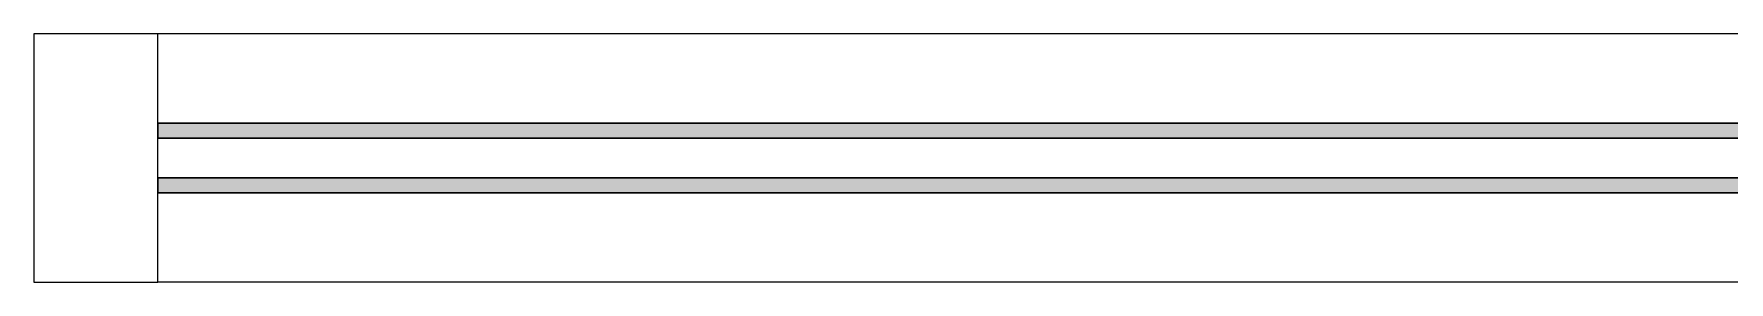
# Model space of a CAD drawing. Header units: millimetres. Extents: x 155927 to 326028, y -36033 to 97293.
# Drawn here: x 167411 to 168095, y 26805 to 26905 of the extents above; entities that cross this region are included whole.
import ezdxf

# ---------------------------------------------------------------- set-up
doc = ezdxf.new("R2010")
doc.units = ezdxf.units.MM
doc.header["$MEASUREMENT"] = 0
doc.layers.add('A-GLAZ-CURT', color=7, linetype='CONTINUOUS', lineweight=9)
doc.layers.add('A-GLAZ-CWMG', color=7, linetype='CONTINUOUS', lineweight=9)

msp = doc.modelspace()

# ---------------------------------------------------------------- hatches: boundary and pattern name
at = {"layer": 'A-GLAZ-CURT'}
h = msp.add_hatch(color=256, dxfattribs=at)
h.paths.add_polyline_path([(167460.83, 26869.41), (167460.83, 26863.41), (168250.83, 26863.41), (168250.83, 26869.41)], flags=0)
h.paths.add_polyline_path([(167460.83, 26847.41), (167460.83, 26841.41), (168250.83, 26841.41), (168250.83, 26847.41)], flags=0)

# ---------------------------------------------------------------- linework, layer by layer
at = {"layer": 'A-GLAZ-CURT', "lineweight": 30}
for p, q in [((168250.83, 26869.41), (167460.83, 26869.41)), ((167460.83, 26869.41), (167460.83, 26863.41)), ((167460.83, 26863.41), (168250.83, 26863.41)), ((168250.83, 26847.41), (167460.83, 26847.41)), ((167460.83, 26847.41), (167460.83, 26841.41)), ((167460.83, 26841.41), (168250.83, 26841.41))]:
    msp.add_line(p, q, dxfattribs=at)
at = {"layer": 'A-GLAZ-CWMG', "lineweight": 20, "extrusion": (0, 0, -1)}
for p, q in [((167460.83, 26905.41), (167410.83, 26905.41)), ((167410.83, 26905.41), (167410.83, 26805.41)), ((167460.83, 26805.41), (167460.83, 26905.41)), ((167410.83, 26805.41), (167460.83, 26805.41))]:
    msp.add_line(p, q, dxfattribs=at)
at = {"layer": 'A-GLAZ-CWMG'}
for p, q in [((168250.83, 26905.41), (167460.83, 26905.41)), ((168250.83, 26805.41), (167460.83, 26805.41))]:
    msp.add_line(p, q, dxfattribs=at)

doc.saveas('drawing.dxf')
